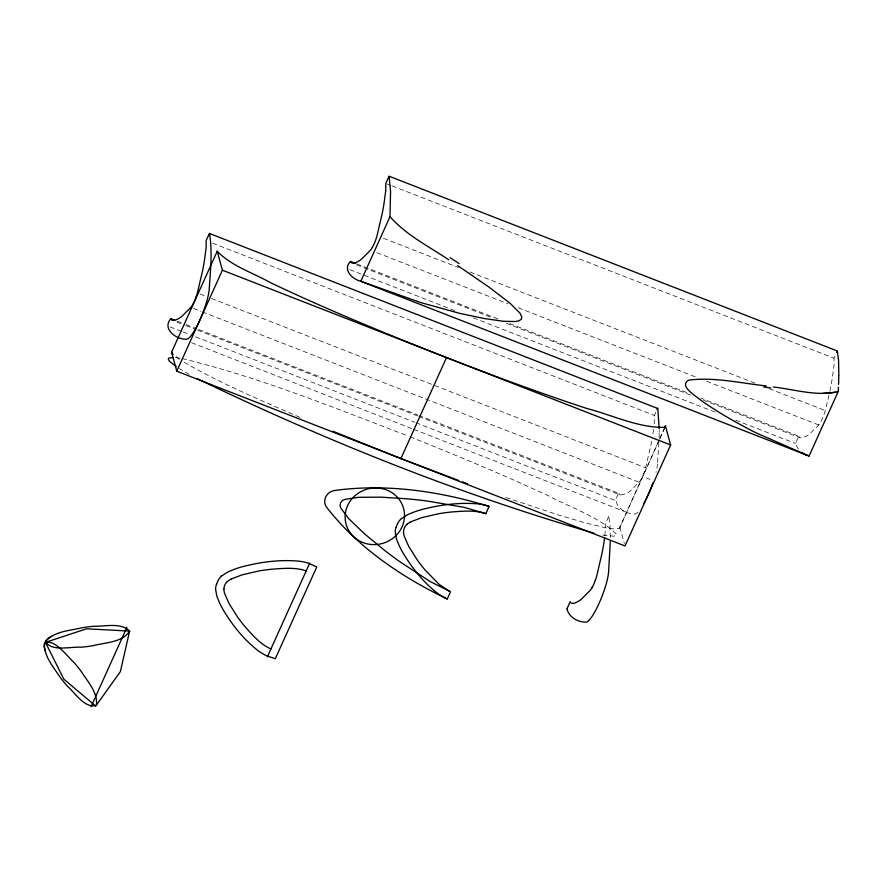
<?xml version="1.0" encoding="UTF-8"?>
<svg xmlns="http://www.w3.org/2000/svg" width="883" height="883" viewBox="0 0 883 883"><rect width="100%" height="100%" fill="white"/><g stroke="black" fill="none" stroke-linecap="round" stroke-linejoin="round"><path stroke-width="0.66" stroke-dasharray="4.42 3.31" d="M610.319 537.493L609.954 524.458L608.829 516.687M659.215 430.297L659.193 432.317M659.171 433.343L659.049 438.487M658.895 442.582L657.493 463.663M657.471 463.95L657.427 464.337A29.801 5.894 -68.7 0 1 655.981 472.405M654.248 423.884L654.38 415.418L656.621 410.452M604.932 535.683L605.484 523.608L608.74 516.389M653.563 429.414L652.636 435.496M829.854 391.335L830.594 387.626A175.231 34.669 -68.7 0 0 832.272 378.266L834.038 365.043L834.005 358.189L835.848 354.127M829.06 395.109L825.252 410.54A31.435 6.214 -68.7 0 1 823.994 414.591L823.938 414.712A10.033 1.987 -68.7 0 1 820.484 422.306L820.417 422.471A31.015 6.137 -68.7 0 1 818.74 424.944L809.612 434.061A175.231 34.669 -68.7 0 1 806.002 436.39L800.053 437.847L703.596 400.209M418.95 416.489L620.429 495.076L626.378 493.619A175.231 34.669 -68.7 0 0 629.976 491.29L639.104 482.195A31.015 6.137 -68.7 0 0 640.782 479.723L640.848 479.612A10.033 1.987 -68.7 0 0 644.292 471.941L644.358 471.809A31.435 6.214 -68.7 0 0 645.605 467.78L650.959 444.844A175.231 34.669 -68.7 0 0 651.632 441.29M505.838 497.482L557.846 514.8L586.124 523.122L605.992 527.835L612.592 528.829L619.38 528.332L659.259 439.712M637.835 512.195A29.801 5.894 -68.7 0 1 635.065 513.906C625.241 514.855 609.712 503.917 619.104 493.465L419.182 415.518M659.756 438.619L664.888 427.251M619.38 528.332L659.38 439.822M659.943 438.575L665.009 427.35M798.287 449.281L795.473 443.465L798.74 436.246L700.683 398.012M175.54 357.571L180.827 358.377M602.736 535.043L613.762 536.191L616.124 535.551L616.566 534.193C597.449 515.804 570.319 507.681 547.25 495.186C502.041 474.348 456.081 455.175 409.844 436.743M182.141 358.575C259.403 377.24 333.31 407.471 407.405 435.761M387.041 183.918L390.86 185.397M392.14 185.894L834.005 358.189M383.388 238.244L458.509 267.538M469.977 272.008L755.219 383.233M769.225 388.697L825.252 410.54M376.864 252.681L508.023 303.818M518.211 307.792L696.488 377.306M706.676 381.279L818.74 424.977M356.864 263.951L498.211 319.072M509.668 323.531L689.226 393.542M356.533 264.889L492.284 317.814M506.367 323.31L690.793 395.22M349.778 269.679L456.743 311.39M473.299 317.847L715.252 412.184M735.627 420.131L795.473 443.465M212.505 243.123L654.38 415.418M199.933 293.984L206.302 296.467M211.39 298.443L645.628 467.758M646.378 477.946L650.109 479.403M193.41 308.41L201.048 311.39M202.328 311.887L639.104 482.195M177.229 321.18L184.867 324.149M186.147 324.646L196.335 328.619M198.885 329.613L417.902 415.021M176.898 322.107L184.58 325.099M185.86 325.606L196.114 329.602M197.395 330.099L417.67 415.981M170.154 326.909L181.611 331.368M182.88 331.865L189.249 334.348M195.618 336.831L414.646 422.24M415.915 422.736L615.837 500.683M191.523 342.703L412.427 428.84M413.708 429.348L626.919 512.471M299.801 417.339C259.856 399.778 219.315 383.001 181.655 360.805M189.227 374.326L179.481 368.664M179.503 359.326L172.958 354.271M799.645 437.659L798.74 436.246M620.021 494.888L619.104 493.465M619.822 526.985L624.314 543.431"/><path stroke-width="1.32" d="M659.215 428.807L657.813 408.818M838.817 375.352L838.574 360.363L837.36 351.268M838.806 375.86L838.563 384.392M610.285 541.533L608.597 571.853M838.42 387.736L838.453 387.041M838.409 388.045L838.364 388.818M838.342 389.26L838.221 391.489L809.049 456.047L360.805 281.28C352.803 279.481 342.019 269.734 350.496 261.467L355.584 263.454M457.648 265.595L488.95 287.085L510.043 303.233L519.921 313.09L521.831 317.063L521.334 319.271L518.884 320.838L515.429 321.533L503.542 321.302L484.248 318.52L459.712 313.366L420.617 302.527L360.805 281.28L389.988 216.71L390.562 191.512L389.116 176.49M608.564 572.239L608.53 572.537A29.801 5.894 -68.7 0 1 599.016 603.475A29.801 5.894 -68.7 0 1 586.169 622.107C578.299 622.416 569.127 617.449 567.029 609.193M604.667 537.615L603.751 543.685A175.231 34.669 -68.7 0 1 602.074 553.045L596.731 575.959A31.435 6.214 -68.7 0 1 595.473 580.01L595.418 580.131M216.456 584.237L215.982 585.97A14.283 13.521 -15.3 0 0 215.651 589.667L216.788 595.793A45.982 43.554 -15.3 0 0 217.295 597.361L219.834 603.464A103.046 97.605 -15.3 0 0 222.991 609.469C232.273 625.142 243.918 639.745 258.399 650.926A61.81 58.543 -15.3 0 0 259.823 651.952L265.132 655.087A25.199 23.863 -15.3 0 0 268.046 656.29L275.297 658.707L316.776 566.941L309.834 563.829A25.221 23.885 -15.3 0 0 306.865 562.736L304.227 562.041A52.483 49.713 -15.3 0 0 298.951 561.191C279.966 559.369 260.717 561.985 242.317 566.731A103.179 97.726 -15.3 0 0 235.496 568.84L229.039 571.433A46.115 43.686 -15.3 0 0 227.472 572.195L221.865 575.837M665.451 426.003L665.009 427.35C638.155 428.001 612.361 415.032 586.632 408.421C532.581 390.584 479.292 370.562 426.368 349.657C373.884 328.708 321.655 307.008 270.606 282.726C252.814 272.692 231.567 266.169 217.218 251.225L171.578 352.207L176.766 371.18L625.009 545.959L670.65 444.977L665.451 426.003L664.502 428.1M396.092 527.019L395.606 528.74A14.283 13.521 -15.3 0 0 395.286 532.449L396.335 538.244M196.114 297.041L196.07 297.163A10.033 1.987 -68.7 0 1 192.615 304.745L192.549 304.922A31.015 6.137 -68.7 0 1 190.871 307.383L181.732 316.511A175.231 34.669 -68.7 0 1 178.134 318.84C176.136 319.933 171.865 321.92 170.861 318.697L174.679 320.187M170.861 318.697C161.479 329.138 176.997 340.087 186.821 339.127A29.801 5.894 -68.7 0 0 199.668 320.507A29.801 5.894 -68.7 0 0 209.183 289.657C210.386 271.357 212.582 251.39 209.492 233.719M657.725 408.487L209.403 233.421L206.136 240.64L206.169 247.483L204.403 260.717A175.231 34.669 -68.7 0 1 202.726 270.077L197.384 292.99A31.435 6.214 -68.7 0 1 196.125 297.03M176.766 371.18L222.406 270.198L217.218 251.225M91.004 706.808L126.865 627.46M267.383 656.797L309.756 563.023M332.847 431.224L400.893 458.564L446.522 357.582M447.295 598.928L450.562 591.709L430.462 581.731L399.657 561.588A521.478 493.95 -15.3 0 1 383.807 549.756L364.37 533.707L348.708 518.63L340.783 508.067L339.988 505.672L340.628 502.824L342.295 500.562L344.889 499.392L358.377 497.317L380.926 497.151L406.842 498.796A521.478 493.95 -15.3 0 1 427.03 501.003L464.094 507.328L485.838 513.663L489.094 506.445C439.591 491.114 385.683 483.376 334.182 490.551A32.528 30.817 -15.3 0 0 333.046 490.915C326.478 492.317 322.416 500.506 326.081 506.356A33.267 31.512 -15.3 0 0 326.39 506.963C357.207 546.908 401.842 577.438 447.295 598.928A25.629 24.271 -15.3 0 1 444.767 597.868L439.458 594.723A61.81 58.543 -15.3 0 1 438.023 593.707C423.542 582.526 411.919 567.912 402.615 552.25A103.046 97.605 -15.3 0 1 399.458 546.246L396.931 540.142A45.982 43.554 -15.3 0 1 396.423 538.575M566.952 608.884L570.208 601.665C571.213 604.899 575.484 602.901 577.482 601.809A175.231 34.669 -68.7 0 0 581.08 599.491L590.208 590.396A31.015 6.137 -68.7 0 0 591.897 587.923L591.952 587.813M657.029 409.546L657.636 408.2M836.654 352.328L837.272 350.97L389.028 176.192L385.772 183.421L385.794 190.264L384.028 203.498A175.231 34.669 -68.7 0 1 382.35 212.847L377.019 235.761A31.435 6.214 -68.7 0 1 375.75 239.812L375.705 239.944A10.033 1.987 -68.7 0 1 372.251 247.527M401.5 518.608L407.107 514.977A46.115 43.686 -15.3 0 1 408.663 514.215L415.131 511.621A103.179 97.726 -15.3 0 1 421.953 509.513C440.352 504.745 459.59 502.173 478.586 503.95A52.483 49.713 -15.3 0 1 483.862 504.811L486.5 505.506A25.662 24.305 -15.3 0 1 489.094 506.434M47.66 638.729L47.77 638.641A31.435 29.779 -15.3 0 1 51.556 636.29M227.295 581.5L227.406 581.422A31.435 29.779 -15.3 0 1 231.18 579.071M406.931 524.281L407.03 524.204A31.435 29.779 -15.3 0 1 410.816 521.842M231.158 579.027L242.152 574.833L258.818 570.992A175.231 165.982 -15.3 0 1 271.832 569.204C283.222 568.387 295.198 567.107 306.202 570.882M410.794 521.809L421.787 517.615L438.443 513.774A175.231 165.982 -15.3 0 1 451.467 511.985C462.858 511.169 474.833 509.888 485.838 513.663M838.11 391.533C817.316 396.776 794.623 389.414 773.409 386.986M835.793 392.295L822.813 393.354M173.333 357.505L168.763 358.068L168.322 359.425L169.691 361.478L176.247 366.544M766.267 385.937C740.616 383.189 714.601 376.864 688.784 380.109C678.552 385.794 695.053 395.264 699.59 399.326C715.992 411.147 733.563 421.235 751.51 430.496M593.906 533.144C457.471 493.52 324.845 440.22 196.942 378.509M462.361 481.886L467.526 483.763M458.696 480.518L400.893 458.564M222.406 270.198L670.65 444.977M270.926 648.939C260.584 644.447 252.968 635.539 245.573 627.327A175.231 165.982 -15.3 0 1 237.825 617.427L229.105 603.685L224.624 593.453A31.015 29.382 -15.3 0 1 223.807 589.314L223.829 589.182M806.543 455.253L801.609 452.526M809.049 456.047L757.702 433.575A333.211 205.187 49.9 0 1 751.51 430.595M449.248 591.202L438.994 584.215L425.198 570.109A175.231 165.982 -15.3 0 1 417.449 560.208L408.73 546.456L404.259 536.235A31.015 29.382 -15.3 0 1 403.432 532.096L403.454 531.963M448.873 259.845C428.674 246.368 406.301 235.088 389.988 216.71M171.578 352.207L172.958 354.271M350.496 261.467C351.489 264.701 355.772 262.704 357.77 261.622A175.231 34.669 -68.7 0 0 361.368 259.293L370.496 250.198A31.015 6.137 -68.7 0 0 372.173 247.726M44.194 646.4L44.205 646.533A31.015 29.382 -15.3 0 0 45.033 650.661M652.747 483.167A29.801 5.894 -68.7 0 1 643.762 503.597M595.396 580.142A10.033 1.987 -68.7 0 1 591.963 587.725M396.301 527.052A18.024 17.075 -15.3 0 1 401.379 518.498M403.597 531.952A10.033 9.503 -15.3 0 1 406.997 524.347M223.962 589.171A10.033 9.503 -15.3 0 1 227.361 581.577M216.666 584.281A18.024 17.075 -15.3 0 1 221.754 575.716M44.338 646.389A10.033 9.503 -15.3 0 1 47.726 638.795M450.209 257.737A352.681 106.777 33.1 0 1 459.193 263.631M763.806 386.997A358.973 70.585 3.9 0 1 770.837 388.023M45.508 641.477C51.346 652.018 70.75 646.477 80.982 647.228A175.32 166.07 -15.3 0 0 92.439 645.826C104.602 642.504 122.406 642.703 129.613 631.102C121.037 622.25 105.32 626.555 94.062 626.246A175.32 166.07 -15.3 0 0 82.605 627.658C70.165 630.672 54.271 631.146 45.508 641.477M44.36 643.994C44.194 656.654 53.543 667.25 60.154 677.316A175.32 166.07 -15.3 0 0 67.097 685.903C75.099 692.846 84.536 708.685 96.368 705.396C98.223 692.57 87.384 681.367 81.004 671.113A175.32 166.07 -15.3 0 0 74.073 662.537C68.035 657.515 53.002 636.202 44.36 643.994M129.613 631.102L120.375 671.588L95.728 706.069L63.819 679.159L45.43 642.371L86.578 628.795L129.613 631.102M365.882 543.531A29.801 28.223 -15.3 0 0 403.807 509.381A29.801 28.223 -15.3 0 0 354.756 495.915A29.801 28.223 -15.3 0 0 365.882 543.531"/></g></svg>
